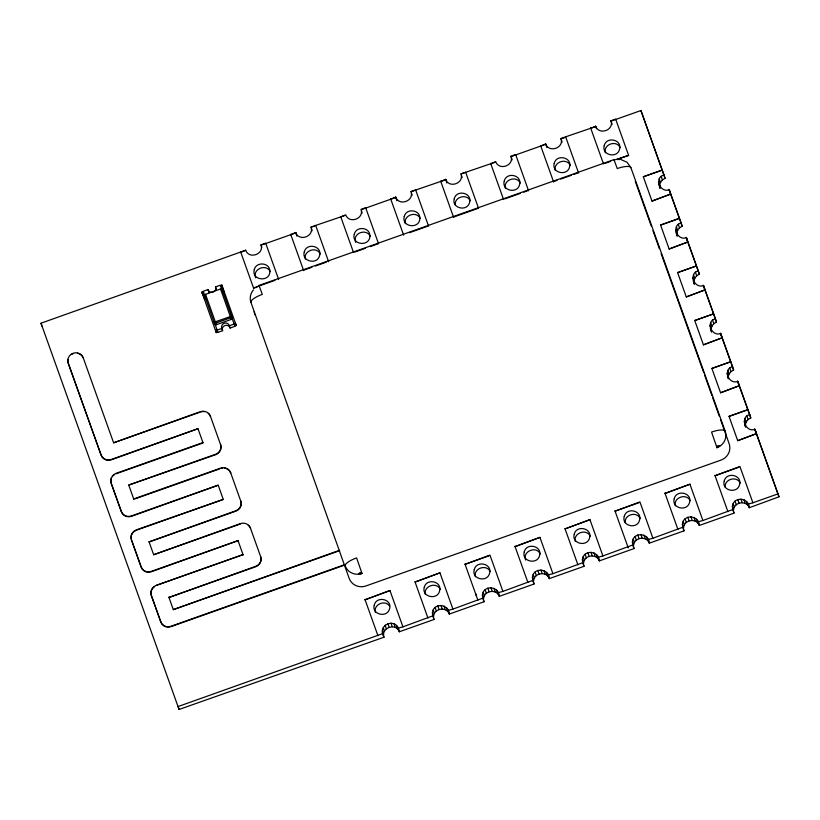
<?xml version="1.0" encoding="UTF-8"?>
<svg xmlns="http://www.w3.org/2000/svg" width="820" height="820" viewBox="0 0 820 820"><rect width="100%" height="100%" fill="white"/><g stroke="black" fill="none" stroke-linecap="round" stroke-linejoin="round"><path stroke-width="1.23" d="M214.676 324.023L204.723 295.846M719.868 445.875L716.967 447.628L717.377 446.029M240.793 252.375L245.713 250.233L41 323.203L179.067 709.464L384.006 637.212C376.021 624.215 397.7 616.486 399.299 631.789L434.005 619.489L432.427 612.827C433.308 602.382 449.309 603.797 449.298 614.067L483.995 601.767L482.416 595.105C483.298 584.66 499.308 586.074 499.288 596.345L533.994 584.045L532.416 577.382C533.297 566.938 549.297 568.352 549.287 578.623L583.983 566.323L582.405 559.66C583.286 549.216 599.297 550.63 599.276 560.9L633.983 548.601L632.404 541.938C633.286 531.493 649.286 532.908 649.276 543.178L683.972 530.878L682.394 524.216C683.275 513.771 699.286 515.185 699.265 525.456L733.972 513.156L732.393 506.493C733.275 496.049 749.275 497.463 749.265 507.734L779 496.797L754.974 429.311C745.534 432.898 739.701 416.673 749.736 414.654L737.836 381.402C728.385 384.98 722.553 368.754 732.588 366.745L720.698 333.484C711.247 337.061 705.415 320.845 715.45 318.826L703.55 285.565C694.099 289.152 688.277 272.927 698.312 270.907L686.412 237.656C676.961 241.234 671.129 225.008 681.164 222.999L669.264 189.738C659.823 193.315 653.991 177.089 664.026 175.08L640.932 110.536L611.084 121.114M384.006 637.212C380.582 627.812 396.019 622.37 399.299 631.789M433.585 616.476C433.964 608.297 446.572 606.246 449.298 614.067M483.574 598.754C483.954 590.574 496.561 588.524 499.288 596.345M533.574 581.031C533.953 572.852 546.561 570.802 549.287 578.623M658.89 184.766L660.049 188.415C658.696 184.326 661.104 179.846 665.071 178.37L664.026 175.08M583.563 563.309C583.942 555.13 596.55 553.08 599.276 560.9M677.043 235.33C676.028 231.517 678.693 227.652 682.209 226.289L681.164 222.999M693.166 280.594L694.325 284.243C692.982 280.163 695.391 275.684 699.357 274.208L698.312 270.907M633.563 545.587C633.942 537.407 646.549 535.357 649.276 543.178M711.473 332.161C710.12 328.072 712.529 323.592 716.495 322.116L715.45 318.826M683.552 527.865C683.931 519.685 696.539 517.635 699.265 525.456M732.588 366.745L733.633 370.035L730.907 371.634L729 374.104L728.191 377.067L727.032 373.418M745.616 426.984C744.601 423.181 747.266 419.317 750.782 417.954L749.736 414.654M733.551 510.142C733.931 501.963 746.538 499.913 749.265 507.734M620.945 159.531L627.085 162.288L630.898 167.69L725.177 431.217A13.263 3.741 -19.7 0 0 711.555 432.078L716.967 447.628L718.187 445.854M725.177 431.217A13.263 12.72 -17.6 0 1 716.967 447.628L718.904 445.762M716.967 447.628L719.478 445.772M205.523 295.282L205.523 294.318A1.322 1.271 -17.6 0 0 204.703 295.958M245.713 250.233C249.003 259.663 264.44 254.22 261.006 244.811L265.68 243.161L278.646 279.456M290.792 234.653L295.712 232.511C298.992 241.941 314.429 236.498 311.005 227.089L315.68 225.438L328.646 261.734M340.782 216.931L345.702 214.789C348.992 224.219 364.428 218.776 360.995 209.366L365.669 207.716L378.522 243.653L370.199 246.605M390.781 199.209L395.701 197.066C398.981 206.496 414.418 201.054 410.994 191.644L415.668 189.994L428.634 226.289M440.77 181.486L445.69 179.344C448.981 188.774 464.417 183.332 460.983 173.922L465.657 172.272L478.511 208.208L453.521 217.064M490.77 163.764L495.69 161.622C498.97 171.052 514.406 165.609 510.983 156.2L515.657 154.549L528.623 190.845M540.759 146.042L545.679 143.9C548.97 153.33 564.406 147.877 560.972 138.477L565.646 136.827L578.623 173.123M590.759 128.32L595.679 126.177C598.959 135.607 614.395 130.154 610.972 120.755L615.646 119.105L628.612 155.4L617.901 159.193M262.287 244.76L295.825 232.87M314.624 226.207L311.005 227.089M344.81 215.506L315.68 225.438M362.276 209.315L395.814 197.425M445.803 179.703L410.994 191.644M494.798 162.339L460.983 173.922M512.264 156.148L545.792 144.258M561.085 138.836L564.591 137.596M594.787 126.895L565.646 136.827M213.579 291.91A3.977 3.813 -17.6 0 1 208.003 289.593L203.247 291.284L205.871 298.869M214.409 291.356A3.977 3.813 -17.6 0 0 215.486 286.938L220.242 285.257L222.22 290.762M202.54 294.267L201.853 292.125L203.36 291.592M220.354 285.565L221.851 285.032L236.242 325.509L234.745 326.042M203.524 292.063L202.273 292.514L204.672 299.218L205.676 298.859M220.529 286.047L221.769 285.596L224.178 292.309L223.173 292.668M205.523 294.318L220.529 288.999A1.322 1.271 -17.6 0 1 222.199 289.757L232.173 317.822A1.322 1.271 -17.6 0 1 232.183 318.631L232.162 318.56A1.322 1.271 -17.6 0 1 231.332 319.39L216.336 324.71A1.322 1.271 -17.6 0 1 214.655 323.951M256.065 287.523A13.263 12.72 -17.6 0 1 259.161 285.965L259.007 285.452L613.965 159.623L617.265 168.551A13.263 3.741 -19.7 0 1 630.898 167.69M274.966 280.358L253.544 287.953L256.035 287.471M303.533 270.231L311.866 267.279M315.444 266.018L326.155 262.215M354.722 252.088L365.433 248.296M409.477 232.685L427.333 226.351M504.7 198.922L520.177 193.438M523.744 192.167L527.322 190.906M553.51 181.62L557.077 180.359M560.644 179.088L571.366 175.296M573.744 174.445L577.311 173.184M604.688 163.477L610.644 161.366M615.41 159.685L628.612 155.4M643.321 176.782L662.068 170.14L643.321 176.782L652.002 201.095L670.637 194.094L652.002 201.095M232.162 318.56L234.13 324.064L229.374 325.755A3.977 3.813 -17.6 0 0 224.26 323.244A3.977 3.813 -17.6 0 0 221.892 328.41L217.136 330.091L215.188 324.659M201.853 292.125L216.244 332.602L217.751 332.069M236.242 325.509L235.565 323.367L234.069 323.9L234.858 326.35L230.102 328.041A3.977 3.813 -17.6 0 0 224.987 325.53A3.977 3.813 -17.6 0 0 222.62 330.685L217.853 332.377L217.064 329.927L215.568 330.46L216.244 332.602M678.15 218.827L660.572 225.059L679.319 218.407M116.225 473.714L203.063 442.933L197.989 428.696L111.151 459.487A7.954 7.636 -17.6 0 1 101.075 454.956L68.204 363.075A7.954 7.636 -17.6 0 1 73.134 353.236A7.954 7.636 -17.6 0 1 83.21 357.756L113.621 442.81L199.25 412.45M669.14 249.013L687.775 242.013L669.14 249.013L660.459 224.7M677.607 272.609L696.354 265.967L677.607 272.609L686.289 296.932L704.923 289.921L686.289 296.932M202.95 442.574L116.112 473.355A7.954 7.636 -17.6 0 0 111.182 483.205L121.288 511.444A7.954 7.636 -17.6 0 0 131.354 515.975L218.202 485.194L223.276 499.421L136.438 530.202A7.954 7.636 -17.6 0 0 131.507 540.052L141.235 567.245A7.954 7.636 -17.6 0 0 151.3 571.776L238.036 540.636L151.188 571.417A7.954 7.636 -17.6 0 1 141.122 566.886L131.395 539.693A7.954 7.636 -17.6 0 1 136.325 529.853L223.276 499.421M128.75 485.071L215.588 454.29A7.954 7.636 -17.6 0 0 220.518 444.44L220.631 444.799A7.954 7.636 -17.6 0 1 215.701 454.649L128.75 485.071L133.824 499.298M133.711 498.939L220.559 468.158A7.954 7.636 -17.6 0 1 230.625 472.689L240.844 501.297A7.954 7.636 -17.6 0 1 235.914 511.137L149.076 541.918L235.801 510.778A7.954 7.636 -17.6 0 0 240.731 500.938L240.844 501.297M135.034 498.878L219.463 468.948M694.745 320.528L713.492 313.886L694.745 320.528L703.427 344.841L722.061 337.84L703.427 344.841M148.963 541.569L153.658 554.74L240.506 523.959M711.883 368.446L730.63 361.794L711.883 368.446L720.575 392.759L739.209 385.759L720.575 392.759M156.2 585.408L243.038 554.627L156.2 585.408A7.954 7.636 -17.6 0 0 151.269 595.248L160.874 622.134A7.954 7.636 -17.6 0 0 170.939 626.664L344.759 565.041M153.658 554.74L240.393 523.601A7.954 7.636 -17.6 0 1 250.459 528.131L260.719 556.852A7.954 7.636 -17.6 0 1 255.789 566.692L168.951 597.483L255.676 566.343A7.954 7.636 -17.6 0 0 260.606 556.493M339.541 550.302L173.297 609.629L339.654 550.661M729.031 416.365L747.778 409.713L729.031 416.365L737.713 440.678L756.347 433.678L737.713 440.678M160.761 621.775A7.954 7.636 -17.6 0 0 170.826 626.306L344.646 564.683M389.961 590.543L365.074 599.768L389.961 590.543L402.928 626.839L432.847 615.841L432.427 612.827M415.074 582.046L439.95 572.821L452.927 609.116L482.836 598.118L482.416 595.105M488.874 555.878L465.063 564.324L489.95 555.099L502.916 591.394L532.836 580.396L532.416 577.382M539.939 537.377L515.062 546.602L539.939 537.377L552.916 573.672L582.825 562.674L582.405 559.66M565.052 528.88L589.939 519.654L602.905 555.95L632.825 544.951L632.404 541.938M638.852 502.711L615.051 511.157L639.928 501.932L652.904 538.227L682.814 527.229L682.394 524.216M689.928 484.21L665.04 493.435L689.928 484.21L702.894 520.505L732.813 509.507L732.393 506.493M715.04 475.713L739.917 466.488L752.893 502.783L778.067 493.855M416.263 581.626L439.95 572.821M566.241 528.459L589.939 519.654M716.229 475.292L738.841 467.267M382.848 633.563L178.135 706.532L179.067 709.464M398.141 628.14L402.928 626.839M448.14 610.418L452.927 609.116M498.129 592.696L502.916 591.394M548.129 574.974L552.916 573.672M598.118 557.251L602.905 555.95M648.118 539.529L652.904 538.227M698.107 521.807L702.894 520.505M748.106 504.085L752.893 502.783M220.529 288.999L221.123 289.747M617.019 159.5L619.961 159.49M358.658 573.918L362.01 573.457L356.587 557.907A13.263 3.741 -19.7 0 0 345.22 565.913A13.263 12.72 -17.6 0 0 362.01 573.457L358.914 573.58M359.365 573.211L362.01 573.457L360.738 572.452M359.99 572.821L362.01 573.457M620.207 147.61C616.548 139.697 603.243 144.269 605.283 152.766M570.218 165.333C566.579 157.512 553.233 161.929 555.284 170.488M740.204 483.021C736.79 475.59 724.224 479.075 725.187 487.193M520.218 183.055C516.559 175.142 503.254 179.713 505.294 188.21M690.204 500.743C686.545 492.83 673.251 497.402 675.28 505.899M470.229 200.777C466.816 193.335 454.249 196.851 455.213 204.949M640.215 518.465C636.802 511.034 624.235 514.519 625.199 522.637M420.229 218.499C416.56 210.545 403.286 215.219 405.305 223.655M590.216 536.188C586.556 528.275 573.262 532.846 575.291 541.343M370.24 236.221C366.827 228.79 354.26 232.275 355.224 240.393M540.226 553.91C536.352 545.464 522.135 551.337 525.63 560.019M320.241 253.944C316.582 246.031 303.277 250.602 305.317 259.11M490.227 571.632C486.567 563.719 473.273 568.291 475.303 576.788M270.252 271.666C266.377 263.22 252.16 269.093 255.645 277.775M440.237 589.354C436.578 581.441 423.274 586.013 425.303 594.51M389.613 606.144C385.287 599.317 373.387 604.34 375.314 612.232M259.007 285.452L262.308 294.38A13.263 3.741 -19.7 0 0 250.94 302.375L349.187 578.407A13.263 12.72 -17.6 0 0 365.966 585.951L720.934 460.122A13.263 12.72 -17.6 0 0 729.144 443.712L720.534 419.645M665.071 178.37L640.932 110.536M668.966 189.41L682.209 226.289M686.104 237.328L699.357 274.208M703.242 285.237L716.495 322.116M720.39 333.156L733.633 370.035M737.528 381.074L750.782 417.954M754.677 428.983L779 496.797M635.295 181.384L651.223 225.9M652.945 230.717L659.403 248.767M661.125 253.585L703.745 372.71M704.605 375.119L711.924 395.578M712.785 397.987L719.242 416.037M590.646 127.961L603.499 163.897M714.927 475.354L727.893 511.649M540.646 145.683L553.623 181.978M664.928 493.076L677.904 529.371M490.657 163.405L503.511 199.342M614.938 510.798L628.274 547.924M440.658 181.128L453.634 217.423M564.939 528.521L577.915 564.816M390.668 198.85L403.635 235.145M514.95 546.243L527.916 582.538M475.61 593.547L476.461 595.945M340.669 216.572L353.533 252.509M464.95 563.965L477.927 600.26M290.68 234.294L303.646 270.59M414.961 581.688L427.927 617.983M240.68 252.017L253.657 288.312M364.961 599.41L377.938 635.705M220.836 289.839L231.332 319.39M205.84 295.159L216.336 324.71M113.621 442.81L200.346 411.671A7.954 7.636 -17.6 0 1 210.412 416.201L220.631 444.799M238.036 540.636L243.15 554.976M168.838 597.124L173.297 609.629M160.874 622.134L151.382 595.607A7.954 7.636 -17.6 0 1 154.457 586.7M355.306 241.377L355.634 242.33M754.974 429.311L756.019 432.611M737.836 381.402L738.881 384.693M720.698 333.484L721.733 336.774M746.897 415.894L748.055 419.543M703.55 285.565L704.595 288.865M729.749 367.985L730.907 371.634M744.98 418.364L746.139 422.013M712.611 320.066L713.769 323.715M686.412 237.656L687.457 240.947M744.17 421.326L745.329 424.985M727.842 370.445L729 374.104M744.601 424.34L745.37 426.769M695.473 272.148L696.631 275.797M669.264 189.738L670.309 193.028M710.694 322.537L711.852 326.186M727.453 376.421L728.221 378.86M678.324 224.229L679.483 227.888M709.894 325.499L711.053 329.148M693.556 274.618L694.714 278.267M710.315 328.512L711.083 330.942M661.186 176.32L662.345 179.97M692.746 277.58L693.904 281.229M676.418 226.699L677.576 230.348M675.608 229.672L676.766 233.321M659.27 178.791L660.428 182.44M676.028 232.675L677.187 236.324M658.46 181.753L659.618 185.402M746.518 501.491L747.676 505.14M744.017 499.698L745.175 503.347M740.962 498.99L742.12 502.639M737.836 499.462L738.994 503.121M735.109 501.061L736.268 504.71M733.203 503.531L734.361 507.18M610.972 120.755L612.13 124.414M732.813 509.507L733.972 513.156M595.679 126.177L596.489 128.73M696.528 519.214L697.687 522.863M694.017 517.42L695.175 521.069M690.973 516.713L692.131 520.362M687.847 517.184L689.005 520.843M685.12 518.783L686.278 522.432M683.203 521.254L684.362 524.903M560.972 138.477L562.13 142.137M682.814 527.229L683.972 530.878M545.679 143.9L546.837 147.549M646.529 536.936L647.687 540.585M644.028 535.142L645.186 538.791M640.973 534.435L642.132 538.084M637.847 534.917L639.005 538.566M635.121 536.505L636.279 540.154M633.214 538.976L634.372 542.625M510.983 156.2L512.141 159.859M632.825 544.951L633.983 548.601M596.54 554.658L597.698 558.307M594.028 552.864L595.187 556.514M590.984 552.157L592.143 555.806M587.858 552.639L589.016 556.288M585.131 554.228L586.29 557.877M583.215 556.698L584.373 560.347M461.445 175.377L462.142 177.581M582.825 562.674L583.983 566.323M445.69 179.344L446.849 182.993M546.54 572.38L547.698 576.029M544.039 570.587L545.197 574.236M540.985 569.88L542.143 573.528M537.858 570.361L539.017 574.01M535.132 571.95L536.29 575.599M533.226 574.42L534.384 578.069M411.455 193.1L412.152 195.303M532.836 580.396L533.994 584.045M395.701 197.066L396.859 200.715M496.551 590.103L497.709 593.752M494.04 588.309L495.198 591.958M490.995 587.602L492.154 591.251M487.869 588.083L489.027 591.732M485.143 589.672L486.301 593.321M483.226 592.143L484.384 595.791M361.456 210.822L362.153 213.026M482.836 598.118L483.995 601.767M446.551 607.825L447.71 611.474M444.05 606.031L445.209 609.68M440.996 605.324L442.154 608.973M437.87 605.806L439.028 609.455M435.143 607.394L436.301 611.043M433.237 609.865L434.395 613.514M311.467 228.544L312.164 230.748M432.847 615.841L434.005 619.489M295.712 232.511L296.871 236.16M396.562 625.547L397.72 629.196M394.051 623.753L395.209 627.402M391.007 623.046L392.165 626.695M387.88 623.528L389.039 627.177M385.154 625.117L386.312 628.766M383.237 627.587L384.395 631.236M261.006 244.811L261.816 247.373M382.428 630.549L383.586 634.198M221.851 285.032L222.538 287.174M229.374 325.755L230.102 328.041M215.486 286.938L216.213 289.224M221.892 328.41L222.62 330.685M208.003 289.593L208.731 291.879A3.977 3.813 -17.6 0 0 209.11 292.76M230.625 472.689L230.738 473.048A7.954 7.636 -17.6 0 0 224.762 468.148M210.412 416.201L210.525 416.55A7.954 7.636 -17.6 0 0 208.239 413.321M218.202 485.194L131.477 516.333A7.954 7.636 -17.6 0 1 121.401 511.803L111.294 483.554A7.954 7.636 -17.6 0 1 111.674 477.701M197.989 428.696L111.264 459.846A7.954 7.636 -17.6 0 1 101.188 455.315L68.316 363.434A7.954 7.636 -17.6 0 1 68.039 359.488M41 323.203L41.933 326.145M613.965 159.623L614.118 160.136M200.459 412.029A7.954 7.636 -17.6 0 1 204.549 411.66M71.391 354.517A7.954 7.636 -17.6 0 1 73.246 353.584M77.346 353.225A7.954 7.636 -17.6 0 1 83.322 358.114M112.822 476.01A7.954 7.636 -17.6 0 1 114.369 474.647M220.672 468.517A7.954 7.636 -17.6 0 1 222.702 468.077M248.286 525.251A7.954 7.636 -17.6 0 1 250.571 528.48M250.94 302.375A13.263 12.72 -17.6 0 1 253.482 289.788M254.907 314.87A13.263 12.72 -17.6 0 1 254.22 311.61M221.728 290.577A1.322 1.271 -17.6 0 1 222.722 291.397M205.246 297.66A1.322 1.271 -17.6 0 1 205.502 296.399M214.143 322.219L214.133 322.311A1.322 1.271 -17.6 0 0 215.814 323.07L230.809 317.75A1.322 1.271 -17.6 0 0 231.629 316.11L214.143 322.219M254.282 269.647C251.186 280.471 269.79 282.531 269.862 271.553C270.364 262.615 256.229 261.098 254.282 269.647M304.281 251.924C301.37 261.57 317.381 265.167 319.574 255.604C322.475 245.908 306.485 242.382 304.281 251.924M354.271 234.202C351.175 245.026 369.779 247.086 369.851 236.109C370.363 227.119 356.218 225.715 354.271 234.202M404.27 216.48C401.175 227.304 419.768 229.364 419.84 218.386C420.332 209.612 406.228 207.88 404.27 216.48M374.279 605.057C371.378 614.744 387.378 618.28 389.582 608.737C392.472 599.041 376.482 595.515 374.279 605.057M454.259 198.758C451.389 208.321 467.338 212.062 469.563 202.437C472.463 192.741 456.463 189.215 454.259 198.758M424.268 587.335C421.377 597.021 437.367 600.558 439.571 591.015C442.472 581.318 426.472 577.793 424.268 587.335M504.259 181.035C501.358 190.722 517.348 194.258 519.552 184.715C522.453 175.019 506.463 171.493 504.259 181.035M474.267 569.613C471.367 579.299 487.367 582.835 489.571 573.293C492.461 563.596 476.471 560.07 474.267 569.613M554.248 163.313C551.347 172.999 567.348 176.536 569.551 166.993C572.452 157.296 556.452 153.77 554.248 163.313M524.257 551.891C521.366 561.577 537.356 565.113 539.56 555.57C542.461 545.874 526.46 542.348 524.257 551.891M604.248 145.591C601.347 155.277 617.337 158.813 619.541 149.271C622.441 139.574 606.451 136.048 604.248 145.591M574.256 534.168C571.355 543.855 587.356 547.391 589.559 537.848C592.45 528.152 576.46 524.626 574.256 534.168M624.245 516.446C621.345 526.122 637.355 529.73 639.549 520.126C642.398 510.552 626.48 506.811 624.245 516.446M674.245 498.724C671.344 508.41 687.345 511.946 689.548 502.393C692.439 492.707 676.449 489.181 674.245 498.724M724.234 481.002C721.344 490.688 737.334 494.224 739.537 484.671C742.438 474.985 726.438 471.459 724.234 481.002"/></g></svg>
